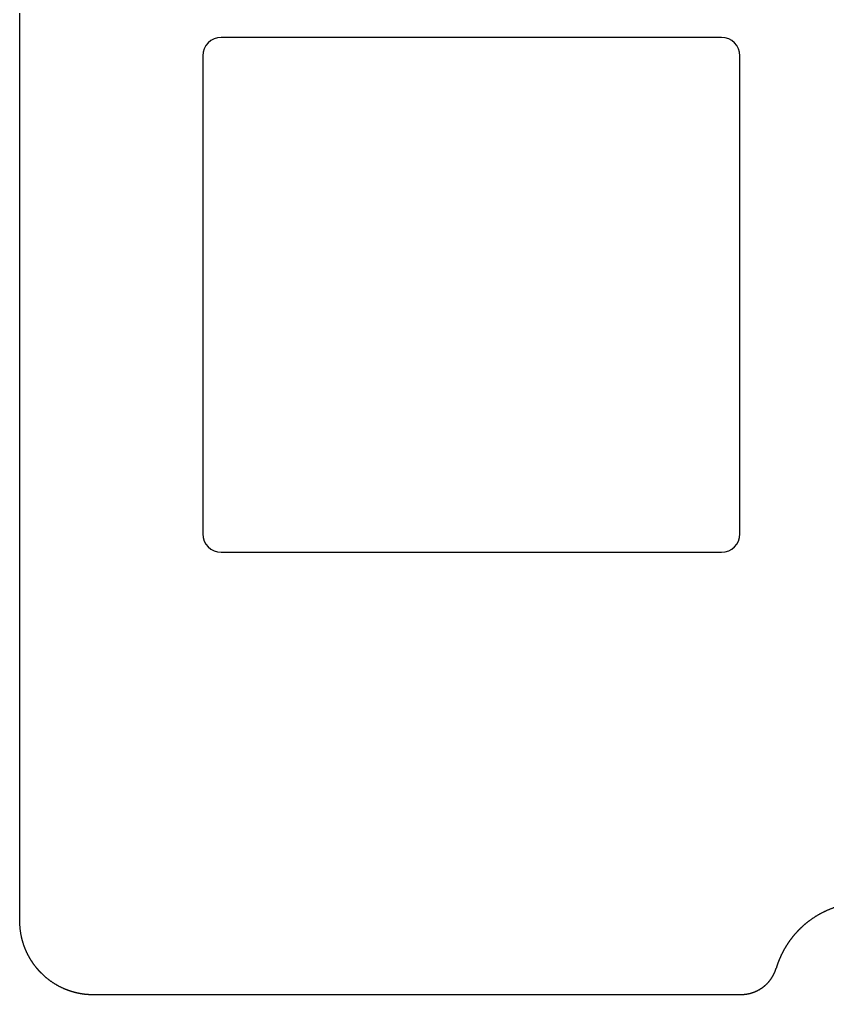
# Model space of a CAD drawing. Header units: millimetres. Extents: x -10 to 277, y -95 to 18.
# Drawn here: x -9.9 to 12.22, y -95.23 to -68.71 of the extents above; entities that cross this region are included whole.
import ezdxf

# ---------------------------------------------------------------- set-up
doc = ezdxf.new("R2010")
doc.units = ezdxf.units.MM
doc.header["$MEASUREMENT"] = 0
doc.layers.get('0').update_dxf_attribs({"linetype": 'CONTINUOUS'})
doc.layers.add('Edge.Cuts', color=53, linetype='CONTINUOUS')

msp = doc.modelspace()

# ---------------------------------------------------------------- linework, layer by layer
msp.add_lwpolyline([(9.68125, -69.7, 0.414213562), (9.18125, -69.2), (-4.41875, -69.2, 0.414212391), (-4.91875, -69.7), (-4.91875, -82.7, 0.414212391), (-4.41875, -83.2), (9.18125, -83.2, 0.414213562), (9.68125, -82.7)], format="xyb", close=True)
at = {"layer": 'Edge.Cuts', "linetype": 'Continuous'}
for p, q in [((-9.9, 16.026), (-9.9, -93.226)), ((11.795468, -93.070813), (11.783289, -93.078024)), ((11.807687, -93.063671), (11.795468, -93.070813)), ((11.819946, -93.056599), (11.807687, -93.063671)), ((11.832244, -93.049597), (11.819946, -93.056599)), ((11.844581, -93.042665), (11.832244, -93.049597)), ((11.856955, -93.035803), (11.844581, -93.042665)), ((11.869368, -93.029011), (11.856955, -93.035803)), ((11.881818, -93.02229), (11.869368, -93.029011)), ((11.894305, -93.015641), (11.881818, -93.02229)), ((11.906829, -93.009062), (11.894305, -93.015641)), ((11.919389, -93.002554), (11.906829, -93.009062)), ((11.931985, -92.996118), (11.919389, -93.002554)), ((11.944616, -92.989754), (11.931985, -92.996118)), ((11.957281, -92.983462), (11.944616, -92.989754)), ((11.969982, -92.977242), (11.957281, -92.983462)), ((11.982716, -92.971094), (11.969982, -92.977242)), ((11.995484, -92.965019), (11.982716, -92.971094)), ((12.008286, -92.959017), (11.995484, -92.965019)), ((12.02112, -92.953088), (12.008286, -92.959017)), ((12.033987, -92.947231), (12.02112, -92.953088)), ((12.046885, -92.941448), (12.033987, -92.947231)), ((12.059815, -92.935739), (12.046885, -92.941448)), ((12.072777, -92.930103), (12.059815, -92.935739)), ((12.085769, -92.924541), (12.072777, -92.930103)), ((12.098791, -92.919053), (12.085769, -92.924541)), ((12.111843, -92.913639), (12.098791, -92.919053)), ((12.124925, -92.9083), (12.111843, -92.913639)), ((12.138036, -92.903035), (12.124925, -92.9083)), ((12.151175, -92.897844), (12.138036, -92.903035)), ((12.164343, -92.892729), (12.151175, -92.897844)), ((12.177539, -92.887688), (12.164343, -92.892729)), ((12.190762, -92.882723), (12.177539, -92.887688)), ((12.204012, -92.877833), (12.190762, -92.882723)), ((12.217289, -92.873018), (12.204012, -92.877833)), ((12.230592, -92.868279), (12.217289, -92.873018)), ((-9.9, -93.226), (-9.89996, -93.238654)), ((-9.89996, -93.238654), (-9.89984, -93.251306)), ((-9.89984, -93.251306), (-9.89964, -93.263956)), ((-9.89964, -93.263956), (-9.89936, -93.276603)), ((-9.89936, -93.276603), (-9.899001, -93.289248)), ((-9.899001, -93.289248), (-9.898561, -93.301889)), ((-9.898561, -93.301889), (-9.898042, -93.314526)), ((-9.898042, -93.314526), (-9.897442, -93.327159)), ((-9.897442, -93.327159), (-9.896763, -93.339787)), ((11.427761, -93.334509), (11.42241, -93.339145)), ((11.433125, -93.329889), (11.427761, -93.334509)), ((11.438502, -93.325283), (11.433125, -93.329889)), ((11.443892, -93.320692), (11.438502, -93.325283)), ((11.449295, -93.316117), (11.443892, -93.320692)), ((11.454711, -93.311557), (11.449295, -93.316117)), ((11.46014, -93.307012), (11.454711, -93.311557)), ((11.465582, -93.302483), (11.46014, -93.307012)), ((11.471036, -93.297969), (11.465582, -93.302483)), ((11.476504, -93.29347), (11.471036, -93.297969)), ((11.481984, -93.288987), (11.476504, -93.29347)), ((11.487476, -93.284519), (11.481984, -93.288987)), ((11.492982, -93.280066), (11.487476, -93.284519)), ((11.4985, -93.27563), (11.492982, -93.280066)), ((11.50403, -93.271208), (11.4985, -93.27563)), ((11.509574, -93.266803), (11.50403, -93.271208)), ((11.515129, -93.262413), (11.509574, -93.266803)), ((11.520697, -93.258038), (11.515129, -93.262413)), ((11.526277, -93.25368), (11.520697, -93.258038)), ((11.53187, -93.249337), (11.526277, -93.25368)), ((11.537475, -93.24501), (11.53187, -93.249337)), ((11.543092, -93.240699), (11.537475, -93.24501)), ((11.548721, -93.236404), (11.543092, -93.240699)), ((11.554362, -93.232124), (11.548721, -93.236404)), ((11.560016, -93.227861), (11.554362, -93.232124)), ((11.565681, -93.223614), (11.560016, -93.227861)), ((11.571358, -93.219382), (11.565681, -93.223614)), ((11.582749, -93.210968), (11.571358, -93.219382)), ((11.594186, -93.202618), (11.582749, -93.210968)), ((11.605671, -93.194333), (11.594186, -93.202618)), ((11.617202, -93.186113), (11.605671, -93.194333)), ((11.628779, -93.177958), (11.617202, -93.186113)), ((11.640402, -93.169869), (11.628779, -93.177958)), ((11.65207, -93.161846), (11.640402, -93.169869)), ((11.663782, -93.15389), (11.65207, -93.161846)), ((11.67554, -93.145999), (11.663782, -93.15389)), ((11.687341, -93.138176), (11.67554, -93.145999)), ((11.699186, -93.13042), (11.687341, -93.138176)), ((11.711074, -93.12273), (11.699186, -93.13042)), ((11.723005, -93.115109), (11.711074, -93.12273)), ((11.734979, -93.107555), (11.723005, -93.115109)), ((11.746994, -93.10007), (11.734979, -93.107555)), ((11.759051, -93.092652), (11.746994, -93.10007)), ((11.77115, -93.085303), (11.759051, -93.092652)), ((11.783289, -93.078024), (11.77115, -93.085303)), ((-9.896763, -93.339787), (-9.896004, -93.35241)), ((-9.896004, -93.35241), (-9.895166, -93.365028)), ((-9.895166, -93.365028), (-9.894247, -93.37764)), ((-9.894247, -93.37764), (-9.893249, -93.390245)), ((-9.893249, -93.390245), (-9.892171, -93.402843)), ((-9.892171, -93.402843), (-9.891014, -93.415434)), ((-9.891014, -93.415434), (-9.889777, -93.428017)), ((-9.889777, -93.428017), (-9.88846, -93.440592)), ((-9.88846, -93.440592), (-9.887064, -93.453157)), ((-9.887064, -93.453157), (-9.885589, -93.465714)), ((-9.885589, -93.465714), (-9.884034, -93.478261)), ((-9.884034, -93.478261), (-9.8824, -93.490798)), ((-9.8824, -93.490798), (-9.880686, -93.503325)), ((-9.880686, -93.503325), (-9.878894, -93.51584)), ((-9.878894, -93.51584), (-9.877022, -93.528344)), ((-9.877022, -93.528344), (-9.875071, -93.540836)), ((-9.875071, -93.540836), (-9.873041, -93.553315)), ((-9.873041, -93.553315), (-9.870933, -93.565781)), ((-9.870933, -93.565781), (-9.868745, -93.578234)), ((-9.868745, -93.578234), (-9.866479, -93.590673)), ((-9.866479, -93.590673), (-9.864134, -93.603098)), ((11.163379, -93.599957), (11.158786, -93.605333)), ((11.167986, -93.594595), (11.163379, -93.599957)), ((11.17261, -93.589245), (11.167986, -93.594595)), ((11.177248, -93.583909), (11.17261, -93.589245)), ((11.181901, -93.578585), (11.177248, -93.583909)), ((11.18657, -93.573275), (11.181901, -93.578585)), ((11.191254, -93.567977), (11.18657, -93.573275)), ((11.195953, -93.562693), (11.191254, -93.567977)), ((11.200667, -93.557421), (11.195953, -93.562693)), ((11.205396, -93.552163), (11.200667, -93.557421)), ((11.21014, -93.546918), (11.205396, -93.552163)), ((11.214899, -93.541687), (11.21014, -93.546918)), ((11.219673, -93.536468), (11.214899, -93.541687)), ((11.224462, -93.531263), (11.219673, -93.536468)), ((11.229266, -93.526071), (11.224462, -93.531263)), ((11.234084, -93.520894), (11.229266, -93.526071)), ((11.238918, -93.515729), (11.234084, -93.520894)), ((11.243765, -93.510578), (11.238918, -93.515729)), ((11.248629, -93.50544), (11.243765, -93.510578)), ((11.253506, -93.500317), (11.248629, -93.50544)), ((11.258398, -93.495206), (11.253506, -93.500317)), ((11.263304, -93.49011), (11.258398, -93.495206)), ((11.268226, -93.485027), (11.263304, -93.49011)), ((11.273161, -93.479958), (11.268226, -93.485027)), ((11.278111, -93.474903), (11.273161, -93.479958)), ((11.283076, -93.469862), (11.278111, -93.474903)), ((11.288055, -93.464834), (11.283076, -93.469862)), ((11.293048, -93.459821), (11.288055, -93.464834)), ((11.298055, -93.454821), (11.293048, -93.459821)), ((11.303077, -93.449836), (11.298055, -93.454821)), ((11.308113, -93.444865), (11.303077, -93.449836)), ((11.313163, -93.439908), (11.308113, -93.444865)), ((11.318227, -93.434964), (11.313163, -93.439908)), ((11.323305, -93.430036), (11.318227, -93.434964)), ((11.328398, -93.425121), (11.323305, -93.430036)), ((11.333504, -93.420221), (11.328398, -93.425121)), ((11.338625, -93.415335), (11.333504, -93.420221)), ((11.343758, -93.410464), (11.338625, -93.415335)), ((11.348907, -93.405607), (11.343758, -93.410464)), ((11.354068, -93.400764), (11.348907, -93.405607)), ((11.359244, -93.395936), (11.354068, -93.400764)), ((11.364433, -93.391123), (11.359244, -93.395936)), ((11.369637, -93.386324), (11.364433, -93.391123)), ((11.374853, -93.381539), (11.369637, -93.386324)), ((11.380084, -93.37677), (11.374853, -93.381539)), ((11.385327, -93.372015), (11.380084, -93.37677)), ((11.390585, -93.367274), (11.385327, -93.372015)), ((11.395856, -93.362549), (11.390585, -93.367274)), ((11.40114, -93.357838), (11.395856, -93.362549)), ((11.406437, -93.353143), (11.40114, -93.357838)), ((11.411749, -93.348462), (11.406437, -93.353143)), ((11.417073, -93.343796), (11.411749, -93.348462)), ((11.42241, -93.339145), (11.417073, -93.343796)), ((-9.864134, -93.603098), (-9.86171, -93.615507)), ((-9.86171, -93.615507), (-9.859208, -93.627902)), ((-9.859208, -93.627902), (-9.856628, -93.64028)), ((-9.856628, -93.64028), (-9.853969, -93.652642)), ((-9.853969, -93.652642), (-9.851232, -93.664988)), ((-9.851232, -93.664988), (-9.848417, -93.677316)), ((-9.848417, -93.677316), (-9.845524, -93.689626)), ((-9.845524, -93.689626), (-9.842553, -93.701918)), ((-9.842553, -93.701918), (-9.839505, -93.714191)), ((-9.839505, -93.714191), (-9.836379, -93.726446)), ((-9.836379, -93.726446), (-9.833175, -93.73868)), ((-9.833175, -93.73868), (-9.829894, -93.750894)), ((-9.829894, -93.750894), (-9.826535, -93.763087)), ((-9.826535, -93.763087), (-9.8231, -93.775259)), ((-9.8231, -93.775259), (-9.819587, -93.78741)), ((-9.819587, -93.78741), (-9.815998, -93.799538)), ((-9.815998, -93.799538), (-9.812332, -93.811644)), ((-9.812332, -93.811644), (-9.80859, -93.823726)), ((-9.80859, -93.823726), (-9.804771, -93.835785)), ((-9.804771, -93.835785), (-9.800875, -93.847819)), ((-9.800875, -93.847819), (-9.796904, -93.859829)), ((-9.796904, -93.859829), (-9.792857, -93.871814)), ((10.964715, -93.865727), (10.960882, -93.871656)), ((10.968566, -93.859807), (10.964715, -93.865727)), ((10.972433, -93.8539), (10.968566, -93.859807)), ((10.976317, -93.848002), (10.972433, -93.8539)), ((10.980217, -93.842116), (10.976317, -93.848002)), ((10.984135, -93.83624), (10.980217, -93.842116)), ((10.988069, -93.830377), (10.984135, -93.83624)), ((10.992021, -93.824522), (10.988069, -93.830377)), ((10.995988, -93.818681), (10.992021, -93.824522)), ((10.999972, -93.812849), (10.995988, -93.818681)), ((11.003972, -93.80703), (10.999972, -93.812849)), ((11.00799, -93.801221), (11.003972, -93.80703)), ((11.012024, -93.795424), (11.00799, -93.801221)), ((11.016074, -93.789637), (11.012024, -93.795424)), ((11.020141, -93.783863), (11.016074, -93.789637)), ((11.024224, -93.778099), (11.020141, -93.783863)), ((11.028324, -93.772348), (11.024224, -93.778099)), ((11.03244, -93.766607), (11.028324, -93.772348)), ((11.036572, -93.760879), (11.03244, -93.766607)), ((11.040721, -93.755161), (11.036572, -93.760879)), ((11.044886, -93.749456), (11.040721, -93.755161)), ((11.049067, -93.743762), (11.044886, -93.749456)), ((11.053264, -93.73808), (11.049067, -93.743762)), ((11.057478, -93.732409), (11.053264, -93.73808)), ((11.061708, -93.726751), (11.057478, -93.732409)), ((11.065954, -93.721104), (11.061708, -93.726751)), ((11.070216, -93.715469), (11.065954, -93.721104)), ((11.074494, -93.709846), (11.070216, -93.715469)), ((11.078788, -93.704235), (11.074494, -93.709846)), ((11.083099, -93.698636), (11.078788, -93.704235)), ((11.087424, -93.693049), (11.083099, -93.698636)), ((11.091767, -93.687474), (11.087424, -93.693049)), ((11.096124, -93.681912), (11.091767, -93.687474)), ((11.100499, -93.676361), (11.096124, -93.681912)), ((11.104888, -93.670823), (11.100499, -93.676361)), ((11.109294, -93.665296), (11.104888, -93.670823)), ((11.113714, -93.659783), (11.109294, -93.665296)), ((11.118152, -93.654281), (11.113714, -93.659783)), ((11.122604, -93.648793), (11.118152, -93.654281)), ((11.127073, -93.643316), (11.122604, -93.648793)), ((11.131556, -93.637852), (11.127073, -93.643316)), ((11.136056, -93.6324), (11.131556, -93.637852)), ((11.140571, -93.626962), (11.136056, -93.6324)), ((11.145102, -93.621535), (11.140571, -93.626962)), ((11.149648, -93.616122), (11.145102, -93.621535)), ((11.15421, -93.610721), (11.149648, -93.616122)), ((11.158786, -93.605333), (11.15421, -93.610721)), ((-9.792857, -93.871814), (-9.788734, -93.883773)), ((-9.788734, -93.883773), (-9.784535, -93.895706)), ((-9.784535, -93.895706), (-9.780261, -93.907613)), ((-9.780261, -93.907613), (-9.775912, -93.919492)), ((-9.775912, -93.919492), (-9.771487, -93.931344)), ((-9.771487, -93.931344), (-9.766988, -93.943167)), ((-9.766988, -93.943167), (-9.762414, -93.954962)), ((-9.762414, -93.954962), (-9.757765, -93.966728)), ((-9.757765, -93.966728), (-9.753042, -93.978465)), ((-9.753042, -93.978465), (-9.748245, -93.990171)), ((-9.748245, -93.990171), (-9.745819, -93.996013)), ((-9.745819, -93.996013), (-9.743374, -94.001847)), ((-9.743374, -94.001847), (-9.740911, -94.007674)), ((-9.740911, -94.007674), (-9.738429, -94.013492)), ((-9.738429, -94.013492), (-9.735929, -94.019303)), ((-9.735929, -94.019303), (-9.733411, -94.025106)), ((-9.733411, -94.025106), (-9.730874, -94.030901)), ((-9.730874, -94.030901), (-9.728319, -94.036688)), ((-9.728319, -94.036688), (-9.725746, -94.042466)), ((-9.725746, -94.042466), (-9.723154, -94.048237)), ((-9.723154, -94.048237), (-9.720544, -94.053999)), ((-9.720544, -94.053999), (-9.717916, -94.059753)), ((-9.717916, -94.059753), (-9.71527, -94.065499)), ((-9.71527, -94.065499), (-9.712606, -94.071236)), ((-9.712606, -94.071236), (-9.709923, -94.076965)), ((-9.709923, -94.076965), (-9.707223, -94.082685)), ((-9.707223, -94.082685), (-9.704504, -94.088397)), ((-9.704504, -94.088397), (-9.701767, -94.0941)), ((-9.701767, -94.0941), (-9.699013, -94.099794)), ((-9.699013, -94.099794), (-9.69624, -94.10548)), ((-9.69624, -94.10548), (-9.69345, -94.111157)), ((-9.69345, -94.111157), (-9.690641, -94.116825)), ((-9.690641, -94.116825), (-9.687815, -94.122484)), ((-9.687815, -94.122484), (-9.68497, -94.128134)), ((-9.68497, -94.128134), (-9.682108, -94.133775)), ((10.815419, -94.129909), (10.812333, -94.136265)), ((10.818522, -94.123564), (10.815419, -94.129909)), ((10.821644, -94.117226), (10.818522, -94.123564)), ((10.824783, -94.1109), (10.821644, -94.117226)), ((10.827941, -94.10458), (10.824783, -94.1109)), ((10.831115, -94.098272), (10.827941, -94.10458)), ((10.834308, -94.09197), (10.831115, -94.098272)), ((10.837518, -94.08568), (10.834308, -94.09197)), ((10.840747, -94.079398), (10.837518, -94.08568)), ((10.843992, -94.073127), (10.840747, -94.079398)), ((10.847256, -94.066863), (10.843992, -94.073127)), ((10.850537, -94.06061), (10.847256, -94.066863)), ((10.853836, -94.054366), (10.850537, -94.06061)), ((10.857152, -94.048132), (10.853836, -94.054366)), ((10.860487, -94.041906), (10.857152, -94.048132)), ((10.863838, -94.035692), (10.860487, -94.041906)), ((10.867207, -94.029485), (10.863838, -94.035692)), ((10.870593, -94.02329), (10.867207, -94.029485)), ((10.873998, -94.017103), (10.870593, -94.02329)), ((10.877419, -94.010928), (10.873998, -94.017103)), ((10.880858, -94.00476), (10.877419, -94.010928)), ((10.884314, -93.998604), (10.880858, -94.00476)), ((10.887789, -93.992456), (10.884314, -93.998604)), ((10.891279, -93.98632), (10.887789, -93.992456)), ((10.894788, -93.980192), (10.891279, -93.98632)), ((10.898314, -93.974076), (10.894788, -93.980192)), ((10.901857, -93.967968), (10.898314, -93.974076)), ((10.905417, -93.961872), (10.901857, -93.967968)), ((10.908996, -93.955784), (10.905417, -93.961872)), ((10.91259, -93.949709), (10.908996, -93.955784)), ((10.916203, -93.943641), (10.91259, -93.949709)), ((10.919832, -93.937586), (10.916203, -93.943641)), ((10.923479, -93.931539), (10.919832, -93.937586)), ((10.927142, -93.925505), (10.923479, -93.931539)), ((10.930823, -93.919479), (10.927142, -93.925505)), ((10.934521, -93.913465), (10.930823, -93.919479)), ((10.938236, -93.90746), (10.934521, -93.913465)), ((10.941967, -93.901467), (10.938236, -93.90746)), ((10.945717, -93.895483), (10.941967, -93.901467)), ((10.949482, -93.889511), (10.945717, -93.895483)), ((10.953266, -93.883548), (10.949482, -93.889511)), ((10.957065, -93.877598), (10.953266, -93.883548)), ((10.960882, -93.871656), (10.957065, -93.877598)), ((-9.682108, -94.133775), (-9.679228, -94.139407)), ((-9.679228, -94.139407), (-9.67633, -94.14503)), ((-9.67633, -94.14503), (-9.673415, -94.150643)), ((-9.673415, -94.150643), (-9.670482, -94.156247)), ((-9.670482, -94.156247), (-9.66753, -94.161843)), ((-9.66753, -94.161843), (-9.664562, -94.167428)), ((-9.664562, -94.167428), (-9.661576, -94.173004)), ((-9.661576, -94.173004), (-9.658572, -94.178571)), ((-9.658572, -94.178571), (-9.65555, -94.184128)), ((-9.65555, -94.184128), (-9.652512, -94.189675)), ((-9.652512, -94.189675), (-9.649455, -94.195213)), ((-9.649455, -94.195213), (-9.646381, -94.200741)), ((-9.646381, -94.200741), (-9.64329, -94.20626)), ((-9.64329, -94.20626), (-9.640181, -94.211768)), ((-9.640181, -94.211768), (-9.637055, -94.217267)), ((-9.637055, -94.217267), (-9.633911, -94.222755)), ((-9.633911, -94.222755), (-9.63075, -94.228234)), ((-9.63075, -94.228234), (-9.627572, -94.233702)), ((-9.627572, -94.233702), (-9.624376, -94.239161)), ((-9.624376, -94.239161), (-9.621164, -94.244609)), ((-9.621164, -94.244609), (-9.617934, -94.250047)), ((-9.617934, -94.250047), (-9.614687, -94.255475)), ((-9.614687, -94.255475), (-9.611423, -94.260893)), ((-9.611423, -94.260893), (-9.608142, -94.266299)), ((-9.608142, -94.266299), (-9.604843, -94.271696)), ((-9.604843, -94.271696), (-9.601528, -94.277082)), ((-9.601528, -94.277082), (-9.598195, -94.282458)), ((-9.598195, -94.282458), (-9.594846, -94.287823)), ((-9.594846, -94.287823), (-9.59148, -94.293178)), ((-9.59148, -94.293178), (-9.588097, -94.298521)), ((-9.588097, -94.298521), (-9.584696, -94.303854)), ((-9.584696, -94.303854), (-9.58128, -94.309176)), ((-9.58128, -94.309176), (-9.577846, -94.314487)), ((-9.577846, -94.314487), (-9.574396, -94.319787)), ((-9.574396, -94.319787), (-9.570928, -94.325077)), ((-9.570928, -94.325077), (-9.567444, -94.330355)), ((-9.567444, -94.330355), (-9.563944, -94.335623)), ((-9.563944, -94.335623), (-9.560427, -94.340879)), ((-9.560427, -94.340879), (-9.556893, -94.346124)), ((-9.556893, -94.346124), (-9.553343, -94.351357)), ((-9.553343, -94.351357), (-9.549775, -94.35658)), ((-9.549775, -94.35658), (-9.546192, -94.361791)), ((-9.546192, -94.361791), (-9.542592, -94.366991)), ((-9.542592, -94.366991), (-9.538976, -94.372179)), ((-9.538976, -94.372179), (-9.535343, -94.377356)), ((-9.535343, -94.377356), (-9.531695, -94.382521)), ((-9.531695, -94.382521), (-9.528029, -94.387676)), ((-9.528029, -94.387676), (-9.524348, -94.392817)), ((-9.524348, -94.392817), (-9.52065, -94.397948)), ((10.706112, -94.390752), (10.703755, -94.397439)), ((10.708487, -94.384075), (10.706112, -94.390752)), ((10.710881, -94.377404), (10.708487, -94.384075)), ((10.713293, -94.370742), (10.710881, -94.377404)), ((10.715724, -94.364086), (10.713293, -94.370742)), ((10.718173, -94.357439), (10.715724, -94.364086)), ((10.720641, -94.350799), (10.718173, -94.357439)), ((10.723127, -94.344168), (10.720641, -94.350799)), ((10.725632, -94.337542), (10.723127, -94.344168)), ((10.728155, -94.330927), (10.725632, -94.337542)), ((10.730697, -94.324318), (10.728155, -94.330927)), ((10.733256, -94.317718), (10.730697, -94.324318)), ((10.735835, -94.311125), (10.733256, -94.317718)), ((10.738431, -94.304541), (10.735835, -94.311125)), ((10.741046, -94.297963), (10.738431, -94.304541)), ((10.743679, -94.291396), (10.741046, -94.297963)), ((10.746331, -94.284835), (10.743679, -94.291396)), ((10.749001, -94.278283), (10.746331, -94.284835)), ((10.751689, -94.271738), (10.749001, -94.278283)), ((10.754395, -94.265203), (10.751689, -94.271738)), ((10.75712, -94.258675), (10.754395, -94.265203)), ((10.759863, -94.252156), (10.75712, -94.258675)), ((10.762625, -94.245644), (10.759863, -94.252156)), ((10.765403, -94.239142), (10.762625, -94.245644)), ((10.768201, -94.232647), (10.765403, -94.239142)), ((10.771017, -94.226162), (10.768201, -94.232647)), ((10.773851, -94.219684), (10.771017, -94.226162)), ((10.776702, -94.213216), (10.773851, -94.219684)), ((10.779573, -94.206754), (10.776702, -94.213216)), ((10.782461, -94.200303), (10.779573, -94.206754)), ((10.785367, -94.193859), (10.782461, -94.200303)), ((10.788291, -94.187426), (10.785367, -94.193859)), ((10.791234, -94.180999), (10.788291, -94.187426)), ((10.794194, -94.174583), (10.791234, -94.180999)), ((10.797172, -94.168173), (10.794194, -94.174583)), ((10.800168, -94.161775), (10.797172, -94.168173)), ((10.803183, -94.155383), (10.800168, -94.161775)), ((10.806215, -94.149002), (10.803183, -94.155383)), ((10.809265, -94.142628), (10.806215, -94.149002)), ((10.812333, -94.136265), (10.809265, -94.142628)), ((-9.52065, -94.397948), (-9.516936, -94.403067)), ((-9.516936, -94.403067), (-9.513205, -94.408174)), ((-9.513205, -94.408174), (-9.509459, -94.413269)), ((-9.509459, -94.413269), (-9.505696, -94.418353)), ((-9.505696, -94.418353), (-9.501918, -94.423424)), ((-9.501918, -94.423424), (-9.498123, -94.428484)), ((-9.498123, -94.428484), (-9.494313, -94.433531)), ((-9.494313, -94.433531), (-9.490486, -94.438566)), ((-9.490486, -94.438566), (-9.486644, -94.443589)), ((-9.486644, -94.443589), (-9.482785, -94.448601)), ((-9.482785, -94.448601), (-9.478911, -94.453599)), ((-9.478911, -94.453599), (-9.475021, -94.458586)), ((-9.475021, -94.458586), (-9.471115, -94.46356)), ((-9.471115, -94.46356), (-9.467193, -94.468523)), ((-9.467193, -94.468523), (-9.463256, -94.473472)), ((-9.463256, -94.473472), (-9.459303, -94.47841)), ((-9.459303, -94.47841), (-9.455335, -94.483334)), ((-9.455335, -94.483334), (-9.45135, -94.488247)), ((-9.45135, -94.488247), (-9.447351, -94.493146)), ((-9.447351, -94.493146), (-9.443335, -94.498034)), ((-9.443335, -94.498034), (-9.439304, -94.502907)), ((-9.439304, -94.502907), (-9.435258, -94.50777)), ((-9.435258, -94.50777), (-9.431196, -94.512618)), ((-9.431196, -94.512618), (-9.427119, -94.517455)), ((-9.427119, -94.517455), (-9.423027, -94.522278)), ((-9.423027, -94.522278), (-9.418918, -94.527089)), ((-9.418918, -94.527089), (-9.414796, -94.531886)), ((-9.414796, -94.531886), (-9.410657, -94.536671)), ((-9.410657, -94.536671), (-9.406504, -94.541442)), ((-9.406504, -94.541442), (-9.402335, -94.546201)), ((-9.402335, -94.546201), (-9.398151, -94.550946)), ((-9.398151, -94.550946), (-9.393952, -94.555678)), ((-9.393952, -94.555678), (-9.389738, -94.560397)), ((-9.389738, -94.560397), (-9.385509, -94.565104)), ((-9.385509, -94.565104), (-9.381265, -94.569796)), ((-9.381265, -94.569796), (-9.377006, -94.574475)), ((-9.377006, -94.574475), (-9.372733, -94.579141)), ((-9.372733, -94.579141), (-9.368443, -94.583794)), ((-9.368443, -94.583794), (-9.36414, -94.588433)), ((-9.36414, -94.588433), (-9.359821, -94.593059)), ((-9.359821, -94.593059), (-9.355489, -94.597671)), ((-9.355489, -94.597671), (-9.35114, -94.60227)), ((-9.35114, -94.60227), (-9.346778, -94.606854)), ((-9.346778, -94.606854), (-9.3424, -94.611426)), ((-9.3424, -94.611426), (-9.338009, -94.615984)), ((-9.338009, -94.615984), (-9.333602, -94.620528)), ((-9.333602, -94.620528), (-9.329182, -94.625058)), ((-9.329182, -94.625058), (-9.324746, -94.629575)), ((-9.324746, -94.629575), (-9.320296, -94.634077)), ((-9.320296, -94.634077), (-9.315831, -94.638567)), ((-9.315831, -94.638567), (-9.3142, -94.6402)), ((-9.3142, -94.6402), (-9.305223, -94.64912)), ((-9.305223, -94.64912), (-9.296191, -94.657982)), ((-9.296191, -94.657982), (-9.287104, -94.666787)), ((10.607552, -94.663753), (10.609497, -94.659732)), ((10.609497, -94.659732), (10.611424, -94.655699)), ((10.611424, -94.655699), (10.613333, -94.65166)), ((10.613333, -94.65166), (10.615225, -94.64761)), ((10.615225, -94.64761), (10.617098, -94.643553)), ((10.617098, -94.643553), (10.618954, -94.639485)), ((10.618954, -94.639485), (10.620791, -94.635411)), ((10.620791, -94.635411), (10.62261, -94.631326)), ((10.62261, -94.631326), (10.624411, -94.627234)), ((10.624411, -94.627234), (10.626194, -94.623132)), ((10.626194, -94.623132), (10.627959, -94.619024)), ((10.627959, -94.619024), (10.629706, -94.614905)), ((10.629706, -94.614905), (10.631433, -94.61078)), ((10.631433, -94.61078), (10.633144, -94.606645)), ((10.633144, -94.606645), (10.634835, -94.602504)), ((10.634835, -94.602504), (10.636509, -94.598352)), ((10.636509, -94.598352), (10.638164, -94.594194)), ((10.638164, -94.594194), (10.639801, -94.590027)), ((10.639801, -94.590027), (10.641419, -94.585853)), ((10.641419, -94.585853), (10.64302, -94.581669)), ((10.64302, -94.581669), (10.644601, -94.57748)), ((10.644601, -94.57748), (10.646164, -94.573281)), ((10.646164, -94.573281), (10.647708, -94.569076)), ((10.647708, -94.569076), (10.649235, -94.564861)), ((10.649235, -94.564861), (10.650742, -94.560641)), ((10.650742, -94.560641), (10.652232, -94.556412)), ((10.652232, -94.556412), (10.653702, -94.552176)), ((10.653702, -94.552176), (10.655154, -94.547932)), ((10.655154, -94.547932), (10.656587, -94.543682)), ((10.656587, -94.543682), (10.658002, -94.539422)), ((10.658002, -94.539422), (10.659397, -94.535157)), ((10.659397, -94.535157), (10.660775, -94.530883)), ((10.660775, -94.530883), (10.662133, -94.526604)), ((10.662133, -94.526604), (10.663473, -94.522316)), ((10.663473, -94.522316), (10.664793, -94.518022)), ((10.664793, -94.518022), (10.666096, -94.51372)), ((10.666096, -94.51372), (10.6667, -94.5117)), ((10.668584, -94.505411), (10.6667, -94.5117)), ((10.670642, -94.498608), (10.668584, -94.505411)), ((10.672719, -94.491814), (10.670642, -94.498608)), ((10.674814, -94.485024), (10.672719, -94.491814)), ((10.676928, -94.478245), (10.674814, -94.485024)), ((10.679061, -94.47147), (10.676928, -94.478245)), ((10.681213, -94.464704), (10.679061, -94.47147)), ((10.683383, -94.457944), (10.681213, -94.464704)), ((10.685572, -94.451193), (10.683383, -94.457944)), ((10.68778, -94.444447), (10.685572, -94.451193)), ((10.690006, -94.43771), (10.68778, -94.444447)), ((10.692251, -94.430979), (10.690006, -94.43771)), ((10.694515, -94.424257), (10.692251, -94.430979)), ((10.696797, -94.41754), (10.694515, -94.424257)), ((10.699098, -94.410833), (10.696797, -94.41754)), ((10.701418, -94.404131), (10.699098, -94.410833)), ((10.703755, -94.397439), (10.701418, -94.404131)), ((-9.287104, -94.666787), (-9.277963, -94.675533)), ((-9.277963, -94.675533), (-9.268767, -94.68422)), ((-9.268767, -94.68422), (-9.259517, -94.692849)), ((-9.259517, -94.692849), (-9.250213, -94.701418)), ((-9.250213, -94.701418), (-9.240855, -94.709928)), ((-9.240855, -94.709928), (-9.231445, -94.718378)), ((-9.231445, -94.718378), (-9.221982, -94.726768)), ((-9.221982, -94.726768), (-9.212466, -94.735097)), ((-9.212466, -94.735097), (-9.202898, -94.743366)), ((-9.202898, -94.743366), (-9.193278, -94.751574)), ((-9.193278, -94.751574), (-9.183607, -94.759721)), ((-9.183607, -94.759721), (-9.173885, -94.767806)), ((-9.173885, -94.767806), (-9.164113, -94.77583)), ((-9.164113, -94.77583), (-9.154289, -94.783791)), ((-9.154289, -94.783791), (-9.144416, -94.79169)), ((-9.144416, -94.79169), (-9.134493, -94.799526)), ((-9.134493, -94.799526), (-9.124521, -94.8073)), ((-9.124521, -94.8073), (-9.1145, -94.81501)), ((-9.1145, -94.81501), (-9.104431, -94.822656)), ((-9.104431, -94.822656), (-9.094313, -94.830239)), ((-9.094313, -94.830239), (-9.084148, -94.837757)), ((-9.084148, -94.837757), (-9.073935, -94.845211)), ((-9.073935, -94.845211), (-9.063675, -94.852601)), ((-9.063675, -94.852601), (-9.053368, -94.859925)), ((-9.053368, -94.859925), (-9.043016, -94.867184)), ((-9.043016, -94.867184), (-9.032617, -94.874378)), ((-9.032617, -94.874378), (-9.022173, -94.881506)), ((-9.022173, -94.881506), (-9.011684, -94.888567)), ((-9.011684, -94.888567), (-9.00115, -94.895563)), ((-9.00115, -94.895563), (-8.990572, -94.902491)), ((-8.990572, -94.902491), (-8.979951, -94.909353)), ((-8.979951, -94.909353), (-8.969286, -94.916148)), ((-8.969286, -94.916148), (-8.958578, -94.922875)), ((-8.958578, -94.922875), (-8.947827, -94.929534)), ((10.419843, -94.928775), (10.422982, -94.925585)), ((10.422982, -94.925585), (10.426106, -94.922382)), ((10.426106, -94.922382), (10.429216, -94.919164)), ((10.429216, -94.919164), (10.432311, -94.915934)), ((10.432311, -94.915934), (10.435392, -94.912689)), ((10.435392, -94.912689), (10.438458, -94.909431)), ((10.438458, -94.909431), (10.441509, -94.906159)), ((10.441509, -94.906159), (10.444546, -94.902874)), ((10.444546, -94.902874), (10.447568, -94.899575)), ((10.447568, -94.899575), (10.450574, -94.896263)), ((10.450574, -94.896263), (10.453566, -94.892937)), ((10.453566, -94.892937), (10.456542, -94.889599)), ((10.456542, -94.889599), (10.459504, -94.886248)), ((10.459504, -94.886248), (10.46245, -94.882883)), ((10.46245, -94.882883), (10.465381, -94.879505)), ((10.465381, -94.879505), (10.468297, -94.876115)), ((10.468297, -94.876115), (10.471198, -94.872712)), ((10.471198, -94.872712), (10.474082, -94.869296)), ((10.474082, -94.869296), (10.476952, -94.865867)), ((10.476952, -94.865867), (10.479806, -94.862426)), ((10.479806, -94.862426), (10.482645, -94.858972)), ((10.482645, -94.858972), (10.485467, -94.855506)), ((10.485467, -94.855506), (10.488275, -94.852026)), ((10.488275, -94.852026), (10.491066, -94.848536)), ((10.491066, -94.848536), (10.493842, -94.845032)), ((10.493842, -94.845032), (10.496601, -94.841516)), ((10.496601, -94.841516), (10.499346, -94.837988)), ((10.499346, -94.837988), (10.502073, -94.834449)), ((10.502073, -94.834449), (10.504785, -94.830896)), ((10.504785, -94.830896), (10.507481, -94.827333)), ((10.507481, -94.827333), (10.510161, -94.823756)), ((10.510161, -94.823756), (10.512824, -94.82017)), ((10.512824, -94.82017), (10.515472, -94.81657)), ((10.515472, -94.81657), (10.518102, -94.812959)), ((10.518102, -94.812959), (10.520718, -94.809336)), ((10.520718, -94.809336), (10.523315, -94.805703)), ((10.523315, -94.805703), (10.525898, -94.802056)), ((10.525898, -94.802056), (10.528463, -94.7984)), ((10.528463, -94.7984), (10.531012, -94.794731)), ((10.531012, -94.794731), (10.533544, -94.791052)), ((10.533544, -94.791052), (10.536061, -94.787361)), ((10.536061, -94.787361), (10.53856, -94.78366)), ((10.53856, -94.78366), (10.541043, -94.779946)), ((10.541043, -94.779946), (10.543508, -94.776223)), ((10.543508, -94.776223), (10.545957, -94.772488)), ((10.545957, -94.772488), (10.548389, -94.768743)), ((10.548389, -94.768743), (10.550805, -94.764986)), ((10.550805, -94.764986), (10.553203, -94.761219)), ((10.553203, -94.761219), (10.555585, -94.757441)), ((10.555585, -94.757441), (10.557949, -94.753653)), ((10.557949, -94.753653), (10.560297, -94.749854)), ((10.560297, -94.749854), (10.562627, -94.746045)), ((10.562627, -94.746045), (10.56494, -94.742225)), ((10.56494, -94.742225), (10.567236, -94.738395)), ((10.567236, -94.738395), (10.569515, -94.734554)), ((10.569515, -94.734554), (10.571777, -94.730705)), ((10.571777, -94.730705), (10.574021, -94.726844)), ((10.574021, -94.726844), (10.576248, -94.722974)), ((10.576248, -94.722974), (10.578458, -94.719092)), ((10.578458, -94.719092), (10.58065, -94.715203)), ((10.58065, -94.715203), (10.582825, -94.711302)), ((10.582825, -94.711302), (10.584982, -94.707393)), ((10.584982, -94.707393), (10.587123, -94.703472)), ((10.587123, -94.703472), (10.589245, -94.699543)), ((10.589245, -94.699543), (10.59135, -94.695603)), ((10.59135, -94.695603), (10.593437, -94.691656)), ((10.593437, -94.691656), (10.595507, -94.687697)), ((10.595507, -94.687697), (10.597558, -94.68373)), ((10.597558, -94.68373), (10.599593, -94.679753)), ((10.599593, -94.679753), (10.601609, -94.675768)), ((10.601609, -94.675768), (10.603608, -94.671771)), ((10.603608, -94.671771), (10.605589, -94.667768)), ((10.605589, -94.667768), (10.607552, -94.663753)), ((-8.947827, -94.929534), (-8.937034, -94.936126)), ((-8.937034, -94.936126), (-8.9262, -94.942649)), ((-8.9262, -94.942649), (-8.915324, -94.949104)), ((-8.915324, -94.949104), (-8.904408, -94.95549)), ((-8.904408, -94.95549), (-8.893451, -94.961806)), ((-8.893451, -94.961806), (-8.882454, -94.968054)), ((-8.882454, -94.968054), (-8.871417, -94.974232)), ((-8.871417, -94.974232), (-8.860342, -94.98034)), ((-8.860342, -94.98034), (-8.849228, -94.986379)), ((-8.849228, -94.986379), (-8.838075, -94.992347)), ((-8.838075, -94.992347), (-8.826885, -94.998244)), ((-8.826885, -94.998244), (-8.815658, -95.004071)), ((-8.815658, -95.004071), (-8.804394, -95.009826)), ((-8.804394, -95.009826), (-8.793093, -95.015511)), ((-8.793093, -95.015511), (-8.781757, -95.021124)), ((-8.781757, -95.021124), (-8.770385, -95.026665)), ((-8.770385, -95.026665), (-8.758978, -95.032134)), ((-8.758978, -95.032134), (-8.747537, -95.037531)), ((-8.747537, -95.037531), (-8.736061, -95.042856)), ((-8.736061, -95.042856), (-8.724552, -95.048108)), ((-8.724552, -95.048108), (-8.71301, -95.053287)), ((-8.71301, -95.053287), (-8.701436, -95.058394)), ((-8.701436, -95.058394), (-8.689829, -95.063427)), ((-8.689829, -95.063427), (-8.67819, -95.068386)), ((-8.67819, -95.068386), (-8.66652, -95.073272)), ((-8.66652, -95.073272), (-8.660674, -95.075687)), ((-8.660674, -95.075687), (-8.65482, -95.078084)), ((-8.65482, -95.078084), (-8.648958, -95.080462)), ((-8.648958, -95.080462), (-8.643089, -95.082822)), ((-8.643089, -95.082822), (-8.637213, -95.085163)), ((-8.637213, -95.085163), (-8.631329, -95.087486)), ((-8.631329, -95.087486), (-8.625438, -95.08979)), ((-8.625438, -95.08979), (-8.619539, -95.092075)), ((-8.619539, -95.092075), (-8.613633, -95.094342)), ((-8.613633, -95.094342), (-8.607721, -95.09659)), ((-8.607721, -95.09659), (-8.601801, -95.098819)), ((-8.601801, -95.098819), (-8.595874, -95.101029)), ((-8.595874, -95.101029), (-8.58994, -95.103221)), ((-8.58994, -95.103221), (-8.583999, -95.105394)), ((-8.583999, -95.105394), (-8.578052, -95.107548)), ((-8.578052, -95.107548), (-8.572097, -95.109684)), ((-8.572097, -95.109684), (-8.566136, -95.1118)), ((-8.566136, -95.1118), (-8.560168, -95.113898)), ((-8.560168, -95.113898), (-8.554194, -95.115976)), ((-8.554194, -95.115976), (-8.548213, -95.118036)), ((-8.548213, -95.118036), (-8.542226, -95.120077)), ((-8.542226, -95.120077), (-8.536232, -95.122099)), ((-8.536232, -95.122099), (-8.530232, -95.124102)), ((-8.530232, -95.124102), (-8.524226, -95.126086)), ((-8.524226, -95.126086), (-8.518214, -95.128051)), ((-8.518214, -95.128051), (-8.512195, -95.129997)), ((-8.512195, -95.129997), (-8.50617, -95.131924)), ((-8.50617, -95.131924), (-8.500139, -95.133832)), ((-8.500139, -95.133832), (-8.494103, -95.135721)), ((-8.494103, -95.135721), (-8.48806, -95.13759)), ((-8.48806, -95.13759), (-8.482011, -95.139441)), ((-8.482011, -95.139441), (-8.475957, -95.141272)), ((-8.475957, -95.141272), (-8.469897, -95.143085)), ((-8.469897, -95.143085), (-8.463831, -95.144878)), ((-8.463831, -95.144878), (-8.45776, -95.146651)), ((-8.45776, -95.146651), (-8.451683, -95.148406)), ((-8.451683, -95.148406), (-8.4456, -95.150141)), ((-8.4456, -95.150141), (-8.439512, -95.151858)), ((-8.439512, -95.151858), (-8.43342, -95.153554)), ((-8.43342, -95.153554), (-8.427321, -95.155232)), ((-8.427321, -95.155232), (-8.421217, -95.15689)), ((-8.421217, -95.15689), (-8.415108, -95.158529)), ((-8.415108, -95.158529), (-8.408995, -95.160149)), ((-8.408995, -95.160149), (-8.402875, -95.161749)), ((-8.402875, -95.161749), (-8.396751, -95.16333)), ((-8.396751, -95.16333), (-8.390622, -95.164891)), ((-8.390622, -95.164891), (-8.384489, -95.166433)), ((-8.384489, -95.166433), (-8.37835, -95.167956)), ((-8.37835, -95.167956), (-8.372207, -95.169459)), ((-8.372207, -95.169459), (-8.366058, -95.170943)), ((-8.366058, -95.170943), (-8.359906, -95.172407)), ((-8.359906, -95.172407), (-8.353748, -95.173852)), ((-8.353748, -95.173852), (-8.347587, -95.175277)), ((-8.347587, -95.175277), (-8.34142, -95.176683)), ((-8.34142, -95.176683), (-8.33525, -95.17807)), ((-8.33525, -95.17807), (-8.329075, -95.179436)), ((-8.329075, -95.179436), (-8.322896, -95.180784)), ((-8.322896, -95.180784), (-8.316712, -95.182111)), ((-8.316712, -95.182111), (-8.310525, -95.183419)), ((-8.310525, -95.183419), (-8.304333, -95.184708)), ((-8.304333, -95.184708), (-8.298138, -95.185977)), ((-8.298138, -95.185977), (-8.291938, -95.187226)), ((-8.291938, -95.187226), (-8.285735, -95.188456)), ((-8.285735, -95.188456), (-8.279528, -95.189666)), ((-8.279528, -95.189666), (-8.273317, -95.190856)), ((-8.273317, -95.190856), (-8.267102, -95.192027)), ((-8.267102, -95.192027), (-8.260884, -95.193178)), ((9.964794, -95.19265), (9.97341, -95.190323)), ((9.97341, -95.190323), (9.982006, -95.18792)), ((9.982006, -95.18792), (9.99058, -95.185439)), ((9.99058, -95.185439), (9.999132, -95.182882)), ((9.999132, -95.182882), (10.007661, -95.180247)), ((10.007661, -95.180247), (10.016168, -95.177537)), ((10.016168, -95.177537), (10.02465, -95.17475)), ((10.02465, -95.17475), (10.033107, -95.171887)), ((10.033107, -95.171887), (10.04154, -95.168948)), ((10.04154, -95.168948), (10.049947, -95.165933)), ((10.049947, -95.165933), (10.058327, -95.162844)), ((10.058327, -95.162844), (10.06668, -95.159678)), ((10.06668, -95.159678), (10.075006, -95.156438)), ((10.075006, -95.156438), (10.083303, -95.153123)), ((10.083303, -95.153123), (10.091571, -95.149734)), ((10.091571, -95.149734), (10.099809, -95.14627)), ((10.099809, -95.14627), (10.108017, -95.142732)), ((10.108017, -95.142732), (10.116194, -95.139121)), ((10.116194, -95.139121), (10.124339, -95.135436)), ((10.124339, -95.135436), (10.132452, -95.131678)), ((10.132452, -95.131678), (10.140532, -95.127847)), ((10.140532, -95.127847), (10.148579, -95.123944)), ((10.148579, -95.123944), (10.156591, -95.119968)), ((10.156591, -95.119968), (10.164568, -95.115921)), ((10.164568, -95.115921), (10.17251, -95.111802)), ((10.17251, -95.111802), (10.180415, -95.107611)), ((10.180415, -95.107611), (10.188283, -95.10335)), ((10.188283, -95.10335), (10.196114, -95.099018)), ((10.196114, -95.099018), (10.203906, -95.094616)), ((10.203906, -95.094616), (10.21166, -95.090144)), ((10.21166, -95.090144), (10.219374, -95.085602)), ((10.219374, -95.085602), (10.227047, -95.080992)), ((10.227047, -95.080992), (10.23468, -95.076313)), ((10.23468, -95.076313), (10.242271, -95.071565)), ((10.242271, -95.071565), (10.24982, -95.066749)), ((10.24982, -95.066749), (10.257326, -95.061866)), ((10.257326, -95.061866), (10.264789, -95.056916)), ((10.264789, -95.056916), (10.272207, -95.051899)), ((10.272207, -95.051899), (10.279581, -95.046816)), ((10.279581, -95.046816), (10.286909, -95.041667)), ((10.286909, -95.041667), (10.294191, -95.036453)), ((10.294191, -95.036453), (10.301426, -95.031173)), ((10.301426, -95.031173), (10.308614, -95.02583)), ((10.308614, -95.02583), (10.31219, -95.023134)), ((10.31219, -95.023134), (10.315754, -95.020422)), ((10.315754, -95.020422), (10.319306, -95.017694)), ((10.319306, -95.017694), (10.322845, -95.01495)), ((10.322845, -95.01495), (10.326373, -95.012191)), ((10.326373, -95.012191), (10.329887, -95.009416)), ((10.329887, -95.009416), (10.33339, -95.006625)), ((10.33339, -95.006625), (10.33688, -95.003819)), ((10.33688, -95.003819), (10.340357, -95.000997)), ((10.340357, -95.000997), (10.343822, -94.998159)), ((10.343822, -94.998159), (10.347274, -94.995307)), ((10.347274, -94.995307), (10.350713, -94.992439)), ((10.350713, -94.992439), (10.354139, -94.989555)), ((10.354139, -94.989555), (10.357552, -94.986657)), ((10.357552, -94.986657), (10.360952, -94.983743)), ((10.360952, -94.983743), (10.364339, -94.980814)), ((10.364339, -94.980814), (10.367713, -94.97787)), ((10.367713, -94.97787), (10.371074, -94.974911)), ((10.371074, -94.974911), (10.374421, -94.971938)), ((10.374421, -94.971938), (10.377755, -94.968949)), ((10.377755, -94.968949), (10.381075, -94.965945)), ((10.381075, -94.965945), (10.384382, -94.962927)), ((10.384382, -94.962927), (10.387675, -94.959895)), ((10.387675, -94.959895), (10.390955, -94.956847)), ((10.390955, -94.956847), (10.39422, -94.953785)), ((10.39422, -94.953785), (10.397472, -94.950709)), ((10.397472, -94.950709), (10.40071, -94.947618)), ((10.40071, -94.947618), (10.403934, -94.944513)), ((10.403934, -94.944513), (10.407144, -94.941394)), ((10.407144, -94.941394), (10.41034, -94.93826)), ((10.41034, -94.93826), (10.413522, -94.935113)), ((10.413522, -94.935113), (10.41669, -94.931951)), ((10.41669, -94.931951), (10.419843, -94.928775)), ((-8.260884, -95.193178), (-8.254661, -95.194309)), ((-8.254661, -95.194309), (-8.248436, -95.195421)), ((-8.248436, -95.195421), (-8.242207, -95.196513)), ((-8.242207, -95.196513), (-8.235975, -95.197585)), ((-8.235975, -95.197585), (-8.229739, -95.198638)), ((-8.229739, -95.198638), (-8.2235, -95.199671)), ((-8.2235, -95.199671), (-8.217258, -95.200684)), ((-8.217258, -95.200684), (-8.211013, -95.201677)), ((-8.211013, -95.201677), (-8.204764, -95.202651)), ((-8.204764, -95.202651), (-8.198512, -95.203604)), ((-8.198512, -95.203604), (-8.192257, -95.204538)), ((-8.192257, -95.204538), (-8.186, -95.205452)), ((-8.186, -95.205452), (-8.179739, -95.206347)), ((-8.179739, -95.206347), (-8.173477, -95.207221)), ((-8.173477, -95.207221), (-8.16721, -95.208076)), ((-8.16721, -95.208076), (-8.160942, -95.208911)), ((-8.160942, -95.208911), (-8.15467, -95.209726)), ((-8.15467, -95.209726), (-8.148397, -95.210522)), ((-8.148397, -95.210522), (-8.14212, -95.211297)), ((-8.14212, -95.211297), (-8.135841, -95.212053)), ((-8.135841, -95.212053), (-8.129559, -95.212788)), ((-8.129559, -95.212788), (-8.123276, -95.213504)), ((-8.123276, -95.213504), (-8.11699, -95.2142)), ((-8.11699, -95.2142), (-8.110702, -95.214876)), ((-8.110702, -95.214876), (-8.104411, -95.215532)), ((-8.104411, -95.215532), (-8.098119, -95.216169)), ((-8.098119, -95.216169), (-8.091824, -95.216785)), ((-8.091824, -95.216785), (-8.085528, -95.217381)), ((-8.085528, -95.217381), (-8.079229, -95.217958)), ((-8.079229, -95.217958), (-8.07293, -95.218515)), ((-8.07293, -95.218515), (-8.066627, -95.219051)), ((-8.066627, -95.219051), (-8.060323, -95.219568)), ((-8.060323, -95.219568), (-8.054017, -95.220065)), ((-8.054017, -95.220065), (-8.04771, -95.220542)), ((-8.04771, -95.220542), (-8.0414, -95.220999)), ((-8.0414, -95.220999), (-8.035091, -95.221436)), ((-8.035091, -95.221436), (-8.028778, -95.221853)), ((-8.028778, -95.221853), (-8.022465, -95.22225)), ((-8.022465, -95.22225), (-8.01615, -95.222627)), ((-8.01615, -95.222627), (-8.009834, -95.222984)), ((-8.009834, -95.222984), (-8.003516, -95.223322)), ((-8.003516, -95.223322), (-7.997198, -95.223639)), ((-7.997198, -95.223639), (-7.990877, -95.223936)), ((-7.990877, -95.223936), (-7.984557, -95.224213)), ((-7.984557, -95.224213), (-7.978235, -95.224471)), ((-7.978235, -95.224471), (-7.971912, -95.224708)), ((-7.971912, -95.224708), (-7.965588, -95.224925)), ((-7.965588, -95.224925), (-7.959264, -95.225123)), ((-7.959264, -95.225123), (-7.952937, -95.2253)), ((-7.952937, -95.2253), (-7.946612, -95.225457)), ((-7.946612, -95.225457), (-7.940284, -95.225595)), ((-7.940284, -95.225595), (-7.933957, -95.225712)), ((-7.933957, -95.225712), (-7.927627, -95.225809)), ((-7.927627, -95.225809), (-7.921299, -95.225887)), ((-7.921299, -95.225887), (-7.914969, -95.225944)), ((-7.914969, -95.225944), (-7.90864, -95.225981)), ((-7.90864, -95.225981), (-7.902308, -95.225999)), ((-7.902308, -95.225999), (-7.9, -95.226)), ((-7.9, -95.226), (9.7084, -95.226)), ((9.7084, -95.226), (9.71738, -95.22596)), ((9.71738, -95.22596), (9.726355, -95.22584)), ((9.726355, -95.22584), (9.735323, -95.225641)), ((9.735323, -95.225641), (9.744285, -95.225361)), ((9.744285, -95.225361), (9.75324, -95.225002)), ((9.75324, -95.225002), (9.762188, -95.224563)), ((9.762188, -95.224563), (9.771128, -95.224045)), ((9.771128, -95.224045), (9.780059, -95.223447)), ((9.780059, -95.223447), (9.788982, -95.222769)), ((9.788982, -95.222769), (9.797895, -95.222012)), ((9.797895, -95.222012), (9.806799, -95.221176)), ((9.806799, -95.221176), (9.815692, -95.220261)), ((9.815692, -95.220261), (9.824575, -95.219266)), ((9.824575, -95.219266), (9.833446, -95.218192)), ((9.833446, -95.218192), (9.842305, -95.217039)), ((9.842305, -95.217039), (9.851152, -95.215807)), ((9.851152, -95.215807), (9.859987, -95.214496)), ((9.859987, -95.214496), (9.868807, -95.213107)), ((9.868807, -95.213107), (9.877614, -95.211638)), ((9.877614, -95.211638), (9.886407, -95.210091)), ((9.886407, -95.210091), (9.895184, -95.208466)), ((9.895184, -95.208466), (9.903946, -95.206762)), ((9.903946, -95.206762), (9.912691, -95.20498)), ((9.912691, -95.20498), (9.92142, -95.203119)), ((9.92142, -95.203119), (9.930132, -95.201181)), ((9.930132, -95.201181), (9.938826, -95.199165)), ((9.938826, -95.199165), (9.947501, -95.197071)), ((9.947501, -95.197071), (9.956157, -95.194899)), ((9.956157, -95.194899), (9.964794, -95.19265))]:
    msp.add_line(p, q, dxfattribs=at)

doc.saveas('drawing.dxf')
